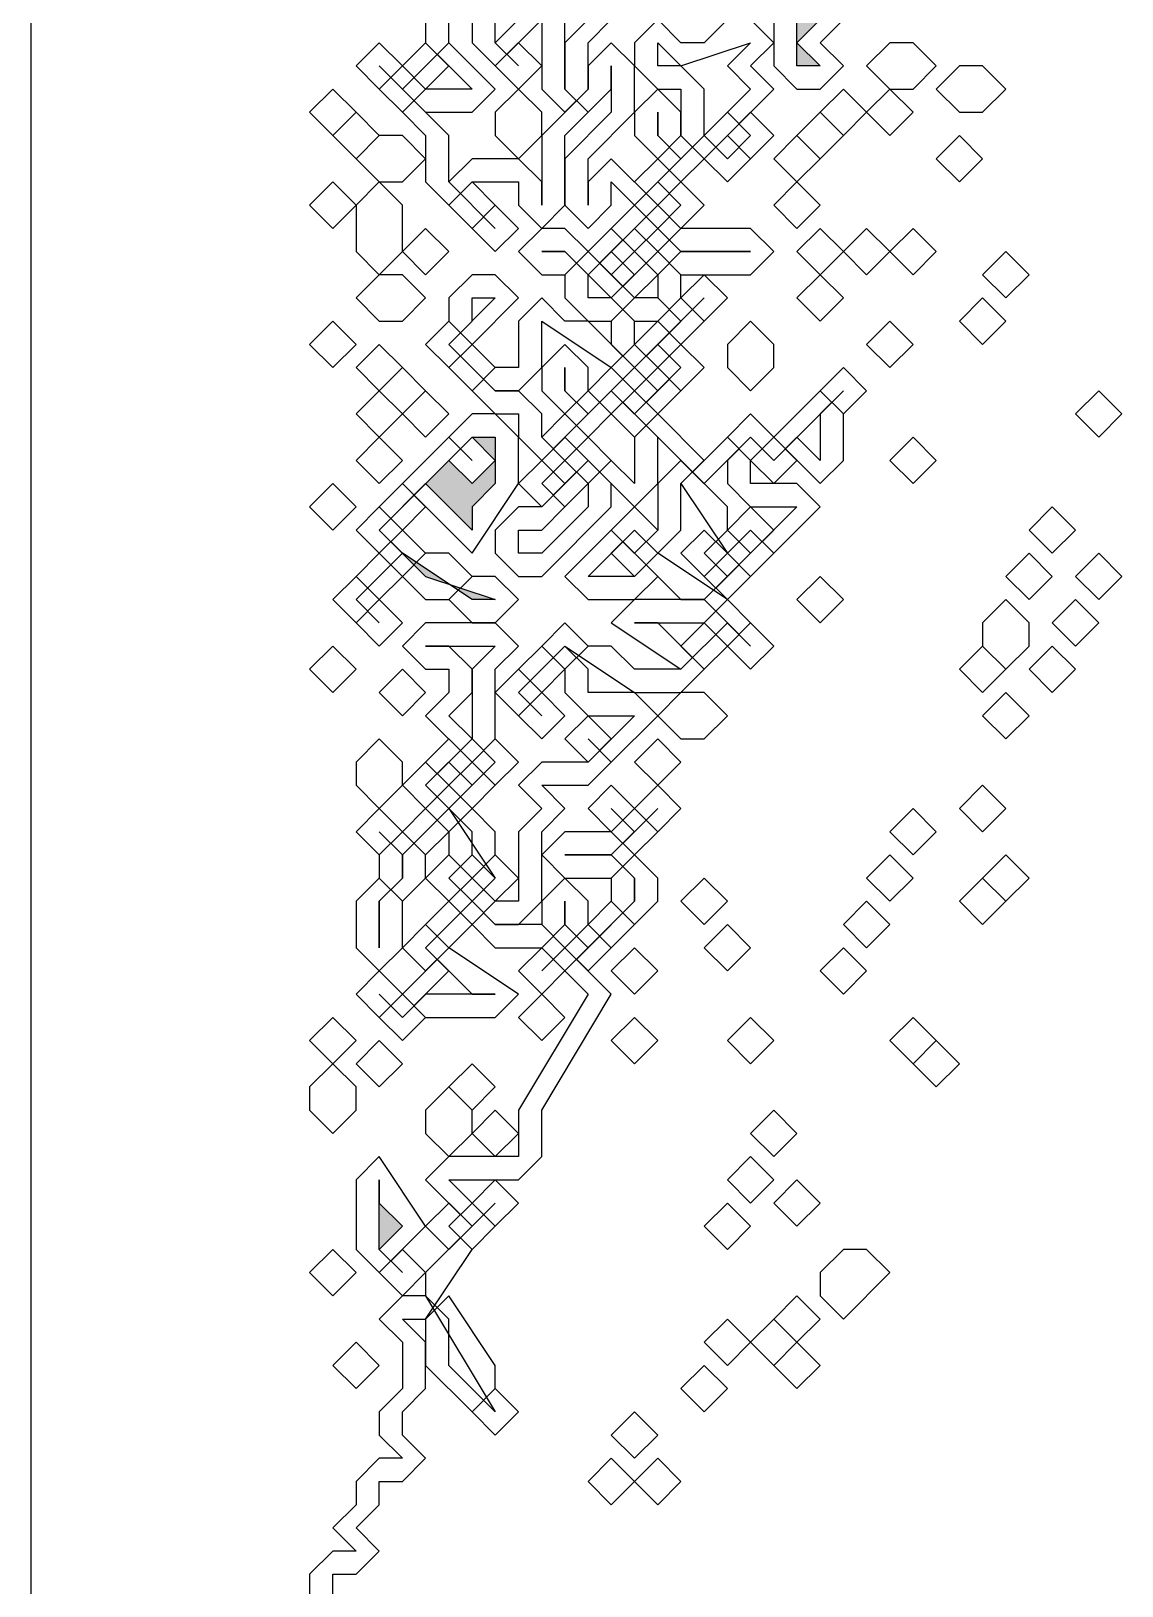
# Model space of a CAD drawing. Header units: millimetres. Extents: x 5 to 252589, y 5 to 415.
# Drawn here: x 12415.67 to 12419.58, y 109.96 to 115.54 of the extents above; entities that cross this region are included whole.
import ezdxf

# ---------------------------------------------------------------- set-up
doc = ezdxf.new("R2010")
doc.units = ezdxf.units.MM
doc.layers.add('HATCH', color=8, linetype='Continuous', lineweight=9)
doc.layers.add('OUTLINE', color=7, linetype='Continuous', lineweight=25)

msp = doc.modelspace()

# ---------------------------------------------------------------- hatches: boundary and pattern name
at = {"layer": 'HATCH', "true_color": 0x46828b}
msp.add_hatch(color=137, dxfattribs=at).paths.add_polyline_path([(12418.41667, 115.41667), (12418.41667, 115.66667), (12418.58333, 115.66667), (12418.41667, 115.5), (12418.5, 115.41667)])
at = {"layer": 'HATCH', "true_color": 0xb99e7b}
h = msp.add_hatch(color=33, dxfattribs=at)
h.paths.add_polyline_path([(12416.91667, 113.41667), (12416.83333, 113.5), (12417, 113.66667), (12416.91667, 113.75), (12417.25, 114.08333), (12417.33333, 114.08333), (12417.33333, 113.91667), (12417.25, 113.83333), (12417.25, 113.75), (12417.08333, 113.91667), (12416.91667, 113.75), (12417.08333, 113.58333), (12417.33333, 113.5), (12417.25, 113.5), (12417, 113.66667), (12416.83333, 113.5)])
h.paths.add_polyline_path([(12417.16667, 114), (12417.25, 113.91667), (12417.33333, 114), (12417.25, 114.08333)], flags=0)
msp.add_hatch(color=33, dxfattribs=at).paths.add_polyline_path([(12417, 111.08333), (12416.91667, 111.16667), (12416.91667, 111.41667), (12416.91667, 111.33333), (12417, 111.25), (12416.91667, 111.16667)])

# ---------------------------------------------------------------- linework, layer by layer
at = {"layer": 'OUTLINE', "color": 139, "true_color": 0x42544a}
for points in [[(12415.66667, 105.41667), (12415.66667, 123.91667)], [(12416.75, 108.41667), (12416.75, 110), (12416.83333, 110), (12416.91667, 110.08333), (12416.83333, 110.16667), (12416.91667, 110.25), (12416.91667, 110.33333), (12417, 110.33333), (12417.08333, 110.41667), (12417, 110.5), (12417, 110.58333), (12417.08333, 110.66667), (12417.08333, 110.83333), (12417, 110.91667), (12417.08333, 110.91667), (12417.25, 111.16667), (12417.16667, 111.25), (12417.25, 111.33333), (12417.16667, 111.41667), (12417.41667, 111.41667), (12417.5, 111.5), (12417.5, 111.66667), (12417.75, 112.08333), (12417.58333, 112.25), (12417.5, 112.16667), (12417.58333, 112.25), (12417.5, 112.33333), (12417.33333, 112.33333), (12417.25, 112.41667), (12417.08333, 112.25), (12417.25, 112.08333), (12417.33333, 112.08333), (12417.08333, 112.08333), (12417, 112), (12416.91667, 112.08333), (12417, 112), (12417.16667, 112.16667), (12417.08333, 112.25), (12417.25, 112.41667), (12417.16667, 112.5), (12417.25, 112.58333), (12417.25, 112.66667), (12417.16667, 112.75), (12417, 112.58333), (12417, 112.5), (12416.91667, 112.41667), (12416.91667, 112.25), (12416.91667, 112.41667), (12417, 112.5), (12417, 112.58333), (12416.91667, 112.66667), (12417, 112.58333), (12417.16667, 112.75), (12417.08333, 112.83333), (12417.25, 113), (12417.16667, 113.08333), (12417.25, 113.16667), (12417.25, 113.25), (12417.16667, 113.33333), (12417.08333, 113.33333), (12417.33333, 113.33333), (12417.25, 113.25), (12417.25, 113), (12417.33333, 112.91667), (12417.16667, 112.75), (12417.33333, 112.5), (12417.25, 112.41667), (12417.33333, 112.33333), (12417.41667, 112.33333), (12417.5, 112.41667), (12417.5, 112.66667), (12417.58333, 112.75), (12417.5, 112.83333), (12417.66667, 112.83333), (12417.75, 112.91667), (12417.66667, 113), (12417.75, 112.91667), (12417.91667, 113.08333), (12417.83333, 113.16667), (12417.66667, 113.16667), (12417.66667, 113.25), (12417.58333, 113.33333), (12417.41667, 113.16667), (12417.5, 113.08333), (12417.41667, 113.16667), (12417.58333, 113.33333), (12417.83333, 113.16667), (12418, 113.16667), (12418.08333, 113.25), (12417.91667, 113.41667), (12417.83333, 113.41667), (12418.08333, 113.41667), (12418.16667, 113.5), (12417.91667, 113.66667), (12417.83333, 113.58333), (12417.66667, 113.58333), (12417.83333, 113.75), (12417.91667, 113.66667), (12418, 113.75), (12418, 113.91667), (12418.08333, 114), (12417.91667, 114.16667), (12417.83333, 114.08333), (12417.83333, 113.91667), (12417.75, 114), (12417.66667, 113.91667), (12417.66667, 113.83333), (12417.5, 113.66667), (12417.41667, 113.66667), (12417.41667, 113.75), (12417.5, 113.75), (12417.58333, 113.83333), (12417.5, 113.91667), (12417.58333, 114), (12417.5, 114.08333), (12417.5, 114.16667), (12417.41667, 114.25), (12417.33333, 114.25), (12417.16667, 114.41667), (12417.25, 114.5), (12417.25, 114.58333), (12417.33333, 114.58333), (12417.16667, 114.41667), (12417.33333, 114.25), (12417.41667, 114.25), (12417.5, 114.33333), (12417.5, 114.5), (12417.75, 114.33333), (12417.83333, 114.41667), (12417.83333, 114.5), (12417.75, 114.58333), (12417.66667, 114.58333), (12417.66667, 114.66667), (12417.58333, 114.75), (12417.5, 114.75), (12417.58333, 114.75), (12417.66667, 114.66667), (12417.91667, 114.91667), (12417.75, 115.08333), (12417.66667, 115), (12417.66667, 114.91667), (12417.66667, 115.08333), (12417.83333, 115.25), (12417.83333, 115.41667), (12417.75, 115.5), (12417.66667, 115.41667), (12417.66667, 115.33333), (12417.5, 115.16667), (12417.5, 114.91667), (12417.5, 115), (12417.41667, 115.08333), (12417.25, 115.08333), (12417.16667, 115), (12417.33333, 114.83333), (12417.16667, 115), (12417.16667, 115.16667), (12416.91667, 115.41667), (12417, 115.33333), (12417.16667, 115.5), (12417.16667, 115.66667)], [(12417.66667, 115.58333), (12417.58333, 115.5), (12417.58333, 115.33333), (12417.66667, 115.25), (12417.75, 115.33333), (12417.75, 115.41667), (12417.75, 115.25), (12417.58333, 115.08333), (12417.58333, 114.91667), (12417.66667, 114.83333), (12417.75, 114.91667), (12417.75, 115), (12417.83333, 114.91667), (12418, 115.08333), (12417.91667, 115.16667), (12417.91667, 115.25), (12417.91667, 115.16667), (12418, 115.08333), (12418.08333, 115.16667), (12418.08333, 115.33333), (12418, 115.41667), (12417.91667, 115.41667), (12417.91667, 115.5), (12418, 115.41667), (12418.25, 115.5), (12418.16667, 115.41667), (12418.25, 115.33333), (12418.16667, 115.25), (12418.25, 115.16667), (12418.16667, 115.08333), (12418.08333, 115.16667), (12417.91667, 115), (12418, 114.91667), (12417.91667, 114.83333), (12418, 114.75), (12418.25, 114.75), (12418, 114.75), (12417.91667, 114.66667), (12417.91667, 114.58333), (12418, 114.5), (12418.08333, 114.58333), (12417.91667, 114.41667), (12418, 114.33333), (12417.83333, 114.16667), (12418.08333, 113.91667), (12418.25, 114.08333), (12418.33333, 114), (12418.58333, 114.25), (12418.5, 114.16667), (12418.5, 114), (12418.41667, 114.08333), (12418.33333, 114), (12418.25, 114.08333), (12418.16667, 114), (12418.16667, 113.91667), (12418.25, 113.83333), (12418.41667, 113.83333), (12418.08333, 113.5), (12418.25, 113.33333), (12418.16667, 113.41667), (12418, 113.25), (12417.83333, 113.25), (12417.75, 113.33333), (12417.66667, 113.33333), (12417.58333, 113.25), (12417.58333, 113.16667), (12417.66667, 113.08333), (12417.83333, 113.08333), (12417.66667, 112.91667), (12417.5, 112.91667), (12417.41667, 112.83333), (12417.5, 112.75), (12417.41667, 112.66667), (12417.41667, 112.41667), (12417.33333, 112.41667), (12417.25, 112.33333), (12417.33333, 112.25), (12417.5, 112.25), (12417.58333, 112.33333), (12417.58333, 112.41667), (12417.58333, 112.33333), (12417.66667, 112.25), (12417.83333, 112.41667), (12417.83333, 112.5), (12417.75, 112.58333), (12417.58333, 112.58333), (12417.75, 112.58333), (12417.83333, 112.66667), (12417.75, 112.75), (12417.83333, 112.66667), (12417.91667, 112.75), (12417.75, 112.58333), (12417.83333, 112.5), (12417.83333, 112.41667), (12417.58333, 112.16667), (12417.66667, 112.08333), (12417.41667, 111.66667), (12417.41667, 111.5), (12417.16667, 111.5), (12417.08333, 111.41667), (12417.25, 111.25), (12417.33333, 111.33333), (12417.08333, 111.08333), (12417.08333, 111), (12417.33333, 110.58333), (12417.16667, 110.75), (12417.16667, 110.91667), (12417.08333, 111), (12417, 111), (12416.91667, 110.91667), (12417, 110.83333), (12417, 110.66667), (12416.91667, 110.58333), (12416.91667, 110.5), (12417, 110.41667), (12416.91667, 110.41667), (12416.83333, 110.33333), (12416.83333, 110.25), (12416.75, 110.16667), (12416.83333, 110.08333), (12416.75, 110.08333), (12416.66667, 110), (12416.66667, 108.41667)]]:
    msp.add_lwpolyline(points, dxfattribs=at)
for points in [[(12417.58333, 115.25), (12417.66667, 115.33333), (12417.66667, 115.5), (12417.75, 115.58333), (12417.75, 115.66667), (12417.58333, 115.83333), (12417.41667, 115.66667), (12417.5, 115.58333), (12417.5, 115.33333)], [(12417.5, 114.83333), (12417.58333, 114.91667), (12417.58333, 115.16667), (12417.66667, 115.25), (12417.58333, 115.33333), (12417.58333, 115.58333), (12417.5, 115.66667), (12417.33333, 115.5), (12417.41667, 115.41667), (12417.33333, 115.5), (12417.33333, 115.58333), (12417.16667, 115.75), (12417.08333, 115.66667), (12417.08333, 115.5), (12417.25, 115.33333), (12417.08333, 115.33333), (12417, 115.25), (12417.08333, 115.16667), (12417.08333, 115), (12417.16667, 114.91667), (12417.25, 115), (12417.41667, 115), (12417.41667, 114.91667)], [(12418.33333, 115.41667), (12418.41667, 115.33333), (12418.5, 115.33333), (12418.58333, 115.41667), (12418.5, 115.5), (12418.66667, 115.66667), (12418.58333, 115.75), (12418.41667, 115.75), (12418.33333, 115.66667)], [(12417.25, 115.5), (12417.33333, 115.41667), (12417.5, 115.58333), (12417.41667, 115.66667), (12417.33333, 115.66667), (12417.25, 115.58333)], [(12418.41667, 115.41667), (12418.41667, 115.66667), (12418.58333, 115.66667), (12418.41667, 115.5), (12418.5, 115.41667)], [(12418.08333, 115.08333), (12418.33333, 115.33333), (12418.25, 115.41667), (12418.33333, 115.5), (12418.25, 115.58333), (12418.16667, 115.58333), (12418.08333, 115.5), (12418, 115.5), (12417.91667, 115.58333), (12417.83333, 115.5), (12417.83333, 115.41667), (12417.91667, 115.33333), (12418, 115.33333), (12418, 115.16667)], [(12416.83333, 115.41667), (12416.91667, 115.33333), (12417, 115.41667), (12416.91667, 115.5)], [(12417, 115.33333), (12417.08333, 115.25), (12417.25, 115.25), (12417.33333, 115.33333), (12417.16667, 115.5)], [(12417, 115.41667), (12417.08333, 115.33333), (12417.16667, 115.41667), (12417.08333, 115.5)], [(12417.33333, 115.41667), (12417.41667, 115.33333), (12417.5, 115.41667), (12417.41667, 115.5)], [(12418.66667, 115.41667), (12418.75, 115.33333), (12418.83333, 115.33333), (12418.91667, 115.41667), (12418.83333, 115.5), (12418.75, 115.5)], [(12416.91667, 115.33333), (12417, 115.25), (12417.08333, 115.33333), (12417, 115.41667)], [(12418.91667, 115.33333), (12419, 115.25), (12419.08333, 115.25), (12419.16667, 115.33333), (12419.08333, 115.41667), (12419, 115.41667)], [(12416.66667, 115.25), (12416.75, 115.16667), (12416.83333, 115.25), (12416.75, 115.33333)], [(12417.33333, 115.16667), (12417.41667, 115.08333), (12417.5, 115.16667), (12417.5, 115.25), (12417.41667, 115.33333), (12417.33333, 115.25)], [(12417.83333, 115.16667), (12417.91667, 115.08333), (12418, 115.16667), (12418, 115.25), (12417.91667, 115.33333), (12417.83333, 115.25)], [(12418.5, 115.25), (12418.58333, 115.16667), (12418.66667, 115.25), (12418.58333, 115.33333)], [(12418.66667, 115.25), (12418.75, 115.16667), (12418.83333, 115.25), (12418.75, 115.33333)], [(12416.75, 115.16667), (12416.83333, 115.08333), (12416.91667, 115.16667), (12416.83333, 115.25)], [(12418.08333, 115.16667), (12418.16667, 115.08333), (12418.25, 115.16667), (12418.16667, 115.25)], [(12418.16667, 115.16667), (12418.25, 115.08333), (12418.33333, 115.16667), (12418.25, 115.25)], [(12418.41667, 115.16667), (12418.5, 115.08333), (12418.58333, 115.16667), (12418.5, 115.25)], [(12416.83333, 115.08333), (12416.91667, 115), (12417, 115), (12417.08333, 115.08333), (12417, 115.16667), (12416.91667, 115.16667)], [(12417.91667, 115.08333), (12418, 115), (12418.08333, 115.08333), (12418, 115.16667)], [(12418.08333, 115.08333), (12418.16667, 115), (12418.25, 115.08333), (12418.16667, 115.16667)], [(12418.33333, 115.08333), (12418.41667, 115), (12418.5, 115.08333), (12418.41667, 115.16667)], [(12418.91667, 115.08333), (12419, 115), (12419.08333, 115.08333), (12419, 115.16667)], [(12417.83333, 115), (12417.91667, 114.91667), (12418, 115), (12417.91667, 115.08333)], [(12416.66667, 114.91667), (12416.75, 114.83333), (12416.83333, 114.91667), (12416.75, 115)], [(12416.91667, 114.66667), (12417, 114.75), (12417, 114.91667), (12416.91667, 115), (12416.83333, 114.91667), (12416.83333, 114.75)], [(12417.16667, 114.91667), (12417.25, 114.83333), (12417.33333, 114.91667), (12417.25, 115)], [(12417.83333, 114.91667), (12417.91667, 114.83333), (12418, 114.91667), (12417.91667, 115)], [(12417.91667, 114.91667), (12418, 114.83333), (12418.08333, 114.91667), (12418, 115)], [(12418.33333, 114.91667), (12418.41667, 114.83333), (12418.5, 114.91667), (12418.41667, 115)], [(12417.25, 114.83333), (12417.33333, 114.75), (12417.41667, 114.83333), (12417.33333, 114.91667)], [(12417.75, 114.83333), (12417.83333, 114.75), (12417.91667, 114.83333), (12417.83333, 114.91667)], [(12417.83333, 114.83333), (12417.91667, 114.75), (12418, 114.83333), (12417.91667, 114.91667)], [(12417, 114.75), (12417.08333, 114.66667), (12417.16667, 114.75), (12417.08333, 114.83333)], [(12417.41667, 114.75), (12417.5, 114.66667), (12417.58333, 114.66667), (12417.66667, 114.75), (12417.58333, 114.83333), (12417.5, 114.83333)], [(12417.66667, 114.75), (12417.75, 114.66667), (12417.83333, 114.75), (12417.75, 114.83333)], [(12417.75, 114.75), (12417.83333, 114.66667), (12417.91667, 114.75), (12417.83333, 114.83333)], [(12417.83333, 114.75), (12417.91667, 114.66667), (12418, 114.75), (12417.91667, 114.83333)], [(12417.91667, 114.75), (12418, 114.66667), (12418.25, 114.66667), (12418.33333, 114.75), (12418.25, 114.83333), (12418, 114.83333)], [(12418.41667, 114.75), (12418.5, 114.66667), (12418.58333, 114.75), (12418.5, 114.83333)], [(12418.58333, 114.75), (12418.66667, 114.66667), (12418.75, 114.75), (12418.66667, 114.83333)], [(12418.75, 114.75), (12418.83333, 114.66667), (12418.91667, 114.75), (12418.83333, 114.83333)], [(12417.58333, 114.66667), (12417.58333, 114.58333), (12417.66667, 114.5), (12417.75, 114.5), (12417.83333, 114.58333), (12417.66667, 114.75)], [(12417.66667, 114.66667), (12417.75, 114.58333), (12417.83333, 114.66667), (12417.75, 114.75)], [(12417.75, 114.58333), (12417.83333, 114.5), (12417.91667, 114.5), (12418, 114.58333), (12418, 114.66667), (12417.91667, 114.75)], [(12417.75, 114.66667), (12417.83333, 114.58333), (12417.91667, 114.66667), (12417.83333, 114.75)], [(12419.08333, 114.66667), (12419.16667, 114.58333), (12419.25, 114.66667), (12419.16667, 114.75)], [(12416.83333, 114.58333), (12416.91667, 114.5), (12417, 114.5), (12417.08333, 114.58333), (12417, 114.66667), (12416.91667, 114.66667)], [(12417.16667, 114.5), (12417.25, 114.41667), (12417.41667, 114.58333), (12417.33333, 114.66667), (12417.25, 114.66667), (12417.16667, 114.58333)], [(12418, 114.58333), (12418.08333, 114.5), (12418.16667, 114.58333), (12418.08333, 114.66667)], [(12418.41667, 114.58333), (12418.5, 114.5), (12418.58333, 114.58333), (12418.5, 114.66667)], [(12417.5, 114), (12417.66667, 114.16667), (12417.58333, 114.25), (12417.58333, 114.33333), (12417.58333, 114.25), (12417.66667, 114.16667), (12417.83333, 114.33333), (12417.66667, 114.5), (12417.58333, 114.5), (12417.5, 114.58333), (12417.41667, 114.5), (12417.41667, 114.33333), (12417.33333, 114.33333), (12417.25, 114.25), (12417.33333, 114.16667), (12417.41667, 114.16667), (12417.41667, 114.08333)], [(12417.75, 114.41667), (12417.83333, 114.33333), (12418, 114.5), (12417.91667, 114.58333), (12417.83333, 114.58333), (12417.75, 114.5)], [(12417.91667, 114.5), (12418, 114.41667), (12418.08333, 114.5), (12418, 114.58333)], [(12419, 114.5), (12419.08333, 114.41667), (12419.16667, 114.5), (12419.08333, 114.58333)], [(12416.66667, 114.41667), (12416.75, 114.33333), (12416.83333, 114.41667), (12416.75, 114.5)], [(12417.08333, 114.41667), (12417.16667, 114.33333), (12417.25, 114.41667), (12417.16667, 114.5)], [(12417.83333, 114.41667), (12417.91667, 114.33333), (12418, 114.41667), (12417.91667, 114.5)], [(12418.16667, 114.33333), (12418.25, 114.25), (12418.33333, 114.33333), (12418.33333, 114.41667), (12418.25, 114.5), (12418.16667, 114.41667)], [(12418.66667, 114.41667), (12418.75, 114.33333), (12418.83333, 114.41667), (12418.75, 114.5)], [(12416.83333, 114.33333), (12416.91667, 114.25), (12417, 114.33333), (12416.91667, 114.41667)], [(12417.16667, 114.33333), (12417.25, 114.25), (12417.33333, 114.33333), (12417.25, 114.41667)], [(12417.5, 114.25), (12417.58333, 114.16667), (12417.66667, 114.25), (12417.66667, 114.33333), (12417.58333, 114.41667), (12417.5, 114.33333)], [(12417.75, 114.33333), (12417.83333, 114.25), (12417.91667, 114.33333), (12417.83333, 114.41667)], [(12417.83333, 114.33333), (12417.91667, 114.25), (12418, 114.33333), (12417.91667, 114.41667)], [(12417.91667, 114.33333), (12418, 114.25), (12418.08333, 114.33333), (12418, 114.41667)], [(12416.91667, 114.25), (12417, 114.16667), (12417.08333, 114.25), (12417, 114.33333)], [(12417.66667, 114.25), (12417.75, 114.16667), (12417.83333, 114.25), (12417.75, 114.33333)], [(12417.75, 114.25), (12417.83333, 114.16667), (12417.91667, 114.25), (12417.83333, 114.33333)], [(12417.83333, 114.25), (12417.91667, 114.16667), (12418, 114.25), (12417.91667, 114.33333)], [(12418.5, 114.25), (12418.58333, 114.16667), (12418.66667, 114.25), (12418.58333, 114.33333)], [(12416.83333, 114.16667), (12416.91667, 114.08333), (12417, 114.16667), (12416.91667, 114.25)], [(12417, 114.16667), (12417.08333, 114.08333), (12417.16667, 114.16667), (12417.08333, 114.25)], [(12417.58333, 114.16667), (12417.66667, 114.08333), (12417.75, 114.16667), (12417.66667, 114.25)], [(12417.83333, 113.83333), (12417.91667, 113.91667), (12417.91667, 114.08333), (12417.75, 114.25), (12417.58333, 114.08333)], [(12417.75, 114.16667), (12417.83333, 114.08333), (12417.91667, 114.16667), (12417.83333, 114.25)], [(12418.5, 113.91667), (12418.58333, 114), (12418.58333, 114.16667), (12418.5, 114.25), (12418.33333, 114.08333)], [(12419.41667, 114.16667), (12419.5, 114.08333), (12419.58333, 114.16667), (12419.5, 114.25)], [(12417.25, 113.66667), (12417.41667, 113.91667), (12417.41667, 114.08333), (12417.33333, 114.16667), (12417.25, 114.16667), (12417.16667, 114.08333), (12417.25, 114), (12417.16667, 114.08333), (12417, 113.91667)], [(12417.5, 114.08333), (12417.58333, 114), (12417.66667, 114.08333), (12417.58333, 114.16667)], [(12418.16667, 114.08333), (12418.25, 114), (12418.33333, 114.08333), (12418.25, 114.16667)], [(12416.91667, 113.41667), (12416.83333, 113.5), (12417, 113.66667), (12416.91667, 113.75), (12417.25, 114.08333), (12417.33333, 114.08333), (12417.33333, 113.91667), (12417.25, 113.83333), (12417.25, 113.75), (12417.08333, 113.91667), (12416.91667, 113.75), (12417.08333, 113.58333), (12417.33333, 113.5), (12417.25, 113.5), (12417, 113.66667), (12416.83333, 113.5)], [(12416.83333, 114), (12416.91667, 113.91667), (12417, 114), (12416.91667, 114.08333)], [(12417.16667, 114), (12417.25, 113.91667), (12417.33333, 114), (12417.25, 114.08333)], [(12417.5, 114), (12417.58333, 113.91667), (12417.66667, 114), (12417.58333, 114.08333)], [(12417.58333, 114), (12417.66667, 113.91667), (12417.75, 114), (12417.66667, 114.08333)], [(12418, 113.91667), (12418.16667, 113.66667), (12418.25, 113.75), (12418.33333, 113.66667), (12418.5, 113.83333), (12418.41667, 113.91667), (12418.25, 113.91667), (12418.25, 114), (12418.16667, 114.08333)], [(12418.25, 114), (12418.33333, 113.91667), (12418.41667, 114), (12418.33333, 114.08333)], [(12418.75, 114), (12418.83333, 113.91667), (12418.91667, 114), (12418.83333, 114.08333)], [(12417.33333, 113.66667), (12417.41667, 113.58333), (12417.5, 113.58333), (12417.75, 113.83333), (12417.75, 113.91667), (12417.66667, 114), (12417.5, 113.83333), (12417.41667, 113.83333), (12417.33333, 113.75)], [(12417.41667, 113.91667), (12417.5, 113.83333), (12417.58333, 113.91667), (12417.5, 114)], [(12417.5, 113.91667), (12417.58333, 113.83333), (12417.66667, 113.91667), (12417.58333, 114)], [(12418.08333, 113.5), (12418.16667, 113.58333), (12418.08333, 113.66667), (12418.16667, 113.75), (12418.16667, 113.83333), (12418, 114), (12417.91667, 113.91667), (12417.91667, 113.75), (12417.83333, 113.66667), (12418, 113.5)], [(12416.66667, 113.83333), (12416.75, 113.75), (12416.83333, 113.83333), (12416.75, 113.91667)], [(12416.91667, 113.83333), (12417, 113.75), (12417.08333, 113.83333), (12417, 113.91667)], [(12416.83333, 113.75), (12416.91667, 113.66667), (12417, 113.75), (12416.91667, 113.83333)], [(12417.75, 113.75), (12417.83333, 113.66667), (12417.91667, 113.75), (12417.83333, 113.83333)], [(12418.16667, 113.75), (12418.25, 113.66667), (12418.33333, 113.75), (12418.25, 113.83333)], [(12419.25, 113.75), (12419.33333, 113.66667), (12419.41667, 113.75), (12419.33333, 113.83333)], [(12416.91667, 113.66667), (12417, 113.58333), (12417.08333, 113.66667), (12417, 113.75)], [(12417.58333, 113.58333), (12417.66667, 113.5), (12417.83333, 113.5), (12417.91667, 113.58333), (12417.75, 113.75)], [(12417.75, 113.66667), (12417.83333, 113.58333), (12417.91667, 113.66667), (12417.83333, 113.75)], [(12418, 113.66667), (12418.08333, 113.58333), (12418.16667, 113.66667), (12418.08333, 113.75)], [(12418.08333, 113.66667), (12418.16667, 113.58333), (12418.25, 113.66667), (12418.16667, 113.75)], [(12418.16667, 113.66667), (12418.25, 113.58333), (12418.33333, 113.66667), (12418.25, 113.75)], [(12416.83333, 113.58333), (12416.91667, 113.5), (12417, 113.58333), (12416.91667, 113.66667)], [(12417, 113.58333), (12417.08333, 113.5), (12417.16667, 113.5), (12417.25, 113.58333), (12417.16667, 113.66667), (12417.08333, 113.66667)], [(12418.08333, 113.58333), (12418.16667, 113.5), (12418.25, 113.58333), (12418.16667, 113.66667)], [(12419.16667, 113.58333), (12419.25, 113.5), (12419.33333, 113.58333), (12419.25, 113.66667)], [(12419.41667, 113.58333), (12419.5, 113.5), (12419.58333, 113.58333), (12419.5, 113.66667)], [(12416.75, 113.5), (12416.83333, 113.41667), (12416.91667, 113.5), (12416.83333, 113.58333)], [(12417.16667, 113.5), (12417.25, 113.41667), (12417.33333, 113.41667), (12417.41667, 113.5), (12417.33333, 113.58333), (12417.25, 113.58333)], [(12418.41667, 113.5), (12418.5, 113.41667), (12418.58333, 113.5), (12418.5, 113.58333)], [(12416.83333, 113.41667), (12416.91667, 113.33333), (12417, 113.41667), (12416.91667, 113.5)], [(12417.75, 113.41667), (12418, 113.25), (12418.16667, 113.41667), (12418.08333, 113.5), (12417.83333, 113.5)], [(12418.08333, 113.41667), (12418.16667, 113.33333), (12418.25, 113.41667), (12418.16667, 113.5)], [(12419.08333, 113.33333), (12419.16667, 113.25), (12419.25, 113.33333), (12419.25, 113.41667), (12419.16667, 113.5), (12419.08333, 113.41667)], [(12419.33333, 113.41667), (12419.41667, 113.33333), (12419.5, 113.41667), (12419.41667, 113.5)], [(12417.25, 112.91667), (12417.33333, 113), (12417.33333, 113.25), (12417.41667, 113.33333), (12417.33333, 113.41667), (12417.08333, 113.41667), (12417, 113.33333), (12417.08333, 113.25), (12417.16667, 113.25), (12417.16667, 113.16667), (12417.08333, 113.08333)], [(12417.5, 113.33333), (12417.58333, 113.25), (12417.66667, 113.33333), (12417.58333, 113.41667)], [(12418, 113.33333), (12418.08333, 113.25), (12418.16667, 113.33333), (12418.08333, 113.41667)], [(12418.16667, 113.33333), (12418.25, 113.25), (12418.33333, 113.33333), (12418.25, 113.41667)], [(12416.66667, 113.25), (12416.75, 113.16667), (12416.83333, 113.25), (12416.75, 113.33333)], [(12417.41667, 113.25), (12417.5, 113.16667), (12417.58333, 113.25), (12417.5, 113.33333)], [(12419, 113.25), (12419.08333, 113.16667), (12419.16667, 113.25), (12419.08333, 113.33333)], [(12419.25, 113.25), (12419.33333, 113.16667), (12419.41667, 113.25), (12419.33333, 113.33333)], [(12416.91667, 113.16667), (12417, 113.08333), (12417.08333, 113.16667), (12417, 113.25)], [(12417.33333, 113.16667), (12417.41667, 113.08333), (12417.5, 113.16667), (12417.41667, 113.25)], [(12417.41667, 113.08333), (12417.5, 113), (12417.58333, 113.08333), (12417.5, 113.16667)], [(12417.91667, 113.08333), (12418, 113), (12418.08333, 113), (12418.16667, 113.08333), (12418.08333, 113.16667), (12418, 113.16667)], [(12419.08333, 113.08333), (12419.16667, 113), (12419.25, 113.08333), (12419.16667, 113.16667)], [(12417.58333, 113), (12417.66667, 112.91667), (12417.75, 113), (12417.66667, 113.08333)], [(12416.83333, 112.83333), (12416.91667, 112.75), (12417, 112.83333), (12417, 112.91667), (12416.91667, 113), (12416.83333, 112.91667)], [(12417.08333, 112.91667), (12417.16667, 112.83333), (12417.25, 112.91667), (12417.16667, 113)], [(12417.16667, 112.91667), (12417.25, 112.83333), (12417.33333, 112.91667), (12417.25, 113)], [(12417.25, 112.91667), (12417.33333, 112.83333), (12417.41667, 112.91667), (12417.33333, 113)], [(12417.83333, 112.91667), (12417.91667, 112.83333), (12418, 112.91667), (12417.91667, 113)], [(12417, 112.83333), (12417.08333, 112.75), (12417.16667, 112.83333), (12417.08333, 112.91667)], [(12417.08333, 112.83333), (12417.16667, 112.75), (12417.25, 112.83333), (12417.16667, 112.91667)], [(12417.16667, 112.83333), (12417.25, 112.75), (12417.33333, 112.83333), (12417.25, 112.91667)], [(12417.08333, 112.75), (12417.16667, 112.66667), (12417.25, 112.75), (12417.16667, 112.83333)], [(12417.66667, 112.75), (12417.75, 112.66667), (12417.83333, 112.75), (12417.75, 112.83333)], [(12417.83333, 112.75), (12417.91667, 112.66667), (12418, 112.75), (12417.91667, 112.83333)], [(12419, 112.75), (12419.08333, 112.66667), (12419.16667, 112.75), (12419.08333, 112.83333)], [(12416.83333, 112.66667), (12416.91667, 112.58333), (12417, 112.66667), (12416.91667, 112.75)], [(12417, 112.66667), (12417.08333, 112.58333), (12417.16667, 112.66667), (12417.08333, 112.75)], [(12417.16667, 112.58333), (12417.25, 112.5), (12417.33333, 112.58333), (12417.33333, 112.66667), (12417.25, 112.75), (12417.16667, 112.66667)], [(12417.75, 112.66667), (12417.83333, 112.58333), (12417.91667, 112.66667), (12417.83333, 112.75)], [(12418.75, 112.66667), (12418.83333, 112.58333), (12418.91667, 112.66667), (12418.83333, 112.75)], [(12416.91667, 112.5), (12417, 112.41667), (12417.08333, 112.5), (12417.08333, 112.58333), (12417, 112.66667), (12416.91667, 112.58333)], [(12417.5, 112.58333), (12417.58333, 112.5), (12417.75, 112.5), (12417.83333, 112.58333), (12417.75, 112.66667), (12417.58333, 112.66667)], [(12417.08333, 112.5), (12417.16667, 112.41667), (12417.25, 112.5), (12417.16667, 112.58333)], [(12417.16667, 112.5), (12417.25, 112.41667), (12417.33333, 112.5), (12417.25, 112.58333)], [(12417.25, 112.5), (12417.33333, 112.41667), (12417.41667, 112.5), (12417.33333, 112.58333)], [(12417.75, 112.41667), (12417.83333, 112.33333), (12417.91667, 112.41667), (12417.91667, 112.5), (12417.83333, 112.58333), (12417.75, 112.5)], [(12418.66667, 112.5), (12418.75, 112.41667), (12418.83333, 112.5), (12418.75, 112.58333)], [(12419.08333, 112.5), (12419.16667, 112.41667), (12419.25, 112.5), (12419.16667, 112.58333)], [(12416.91667, 112.16667), (12417, 112.25), (12417, 112.41667), (12416.91667, 112.5), (12416.83333, 112.41667), (12416.83333, 112.25)], [(12417.16667, 112.41667), (12417.25, 112.33333), (12417.33333, 112.41667), (12417.25, 112.5)], [(12417.5, 112.33333), (12417.58333, 112.25), (12417.66667, 112.33333), (12417.66667, 112.41667), (12417.58333, 112.5), (12417.5, 112.41667)], [(12418, 112.41667), (12418.08333, 112.33333), (12418.16667, 112.41667), (12418.08333, 112.5)], [(12419, 112.41667), (12419.08333, 112.33333), (12419.16667, 112.41667), (12419.08333, 112.5)], [(12417.08333, 112.33333), (12417.16667, 112.25), (12417.25, 112.33333), (12417.16667, 112.41667)], [(12417.66667, 112.33333), (12417.75, 112.25), (12417.83333, 112.33333), (12417.75, 112.41667)], [(12418.58333, 112.33333), (12418.66667, 112.25), (12418.75, 112.33333), (12418.66667, 112.41667)], [(12417, 112.25), (12417.08333, 112.16667), (12417.16667, 112.25), (12417.08333, 112.33333)], [(12417.5, 112.25), (12417.58333, 112.16667), (12417.66667, 112.25), (12417.58333, 112.33333)], [(12417.58333, 112.25), (12417.66667, 112.16667), (12417.75, 112.25), (12417.66667, 112.33333)], [(12418.08333, 112.25), (12418.16667, 112.16667), (12418.25, 112.25), (12418.16667, 112.33333)], [(12417, 112.08333), (12417.08333, 112), (12417.33333, 112), (12417.41667, 112.08333), (12417.16667, 112.25)], [(12417.41667, 112.16667), (12417.5, 112.08333), (12417.58333, 112.16667), (12417.5, 112.25)], [(12417.75, 112.16667), (12417.83333, 112.08333), (12417.91667, 112.16667), (12417.83333, 112.25)], [(12418.5, 112.16667), (12418.58333, 112.08333), (12418.66667, 112.16667), (12418.58333, 112.25)], [(12416.83333, 112.08333), (12416.91667, 112), (12417, 112.08333), (12416.91667, 112.16667)], [(12416.91667, 112), (12417, 111.91667), (12417.08333, 112), (12417, 112.08333)], [(12417.41667, 112), (12417.5, 111.91667), (12417.58333, 112), (12417.5, 112.08333)], [(12416.66667, 111.91667), (12416.75, 111.83333), (12416.83333, 111.91667), (12416.75, 112)], [(12417.75, 111.91667), (12417.83333, 111.83333), (12417.91667, 111.91667), (12417.83333, 112)], [(12418.16667, 111.91667), (12418.25, 111.83333), (12418.33333, 111.91667), (12418.25, 112)], [(12418.75, 111.91667), (12418.83333, 111.83333), (12418.91667, 111.91667), (12418.83333, 112)], [(12416.83333, 111.83333), (12416.91667, 111.75), (12417, 111.83333), (12416.91667, 111.91667)], [(12418.83333, 111.83333), (12418.91667, 111.75), (12419, 111.83333), (12418.91667, 111.91667)], [(12416.66667, 111.66667), (12416.75, 111.58333), (12416.83333, 111.66667), (12416.83333, 111.75), (12416.75, 111.83333), (12416.66667, 111.75)], [(12417.16667, 111.75), (12417.25, 111.66667), (12417.33333, 111.75), (12417.25, 111.83333)], [(12417.08333, 111.58333), (12417.16667, 111.5), (12417.25, 111.58333), (12417.25, 111.66667), (12417.16667, 111.75), (12417.08333, 111.66667)], [(12417.25, 111.58333), (12417.33333, 111.5), (12417.41667, 111.58333), (12417.33333, 111.66667)], [(12418.25, 111.58333), (12418.33333, 111.5), (12418.41667, 111.58333), (12418.33333, 111.66667)], [(12416.91667, 111.08333), (12417.08333, 111.25), (12416.91667, 111.5), (12416.83333, 111.41667), (12416.83333, 111.16667)], [(12418.16667, 111.41667), (12418.25, 111.33333), (12418.33333, 111.41667), (12418.25, 111.5)], [(12417, 111.08333), (12416.91667, 111.16667), (12416.91667, 111.41667), (12416.91667, 111.33333), (12417, 111.25), (12416.91667, 111.16667)], [(12417.25, 111.33333), (12417.33333, 111.25), (12417.41667, 111.33333), (12417.33333, 111.41667)], [(12418.33333, 111.33333), (12418.41667, 111.25), (12418.5, 111.33333), (12418.41667, 111.41667)], [(12417.08333, 111.25), (12417.16667, 111.16667), (12417.25, 111.25), (12417.16667, 111.33333)], [(12417.16667, 111.25), (12417.25, 111.16667), (12417.33333, 111.25), (12417.25, 111.33333)], [(12418.08333, 111.25), (12418.16667, 111.16667), (12418.25, 111.25), (12418.16667, 111.33333)], [(12416.66667, 111.08333), (12416.75, 111), (12416.83333, 111.08333), (12416.75, 111.16667)], [(12416.91667, 111.08333), (12417, 111), (12417.08333, 111.08333), (12417, 111.16667)], [(12418.5, 111), (12418.58333, 110.91667), (12418.75, 111.08333), (12418.66667, 111.16667), (12418.58333, 111.16667), (12418.5, 111.08333)], [(12417.25, 110.58333), (12417.33333, 110.66667), (12417.33333, 110.75), (12417.16667, 111), (12417.08333, 110.91667), (12417.08333, 110.75)], [(12418.33333, 110.91667), (12418.41667, 110.83333), (12418.5, 110.91667), (12418.41667, 111)], [(12418.08333, 110.83333), (12418.16667, 110.75), (12418.25, 110.83333), (12418.16667, 110.91667)], [(12418.25, 110.83333), (12418.33333, 110.75), (12418.41667, 110.83333), (12418.33333, 110.91667)], [(12416.75, 110.75), (12416.83333, 110.66667), (12416.91667, 110.75), (12416.83333, 110.83333)], [(12418.33333, 110.75), (12418.41667, 110.66667), (12418.5, 110.75), (12418.41667, 110.83333)], [(12418, 110.66667), (12418.08333, 110.58333), (12418.16667, 110.66667), (12418.08333, 110.75)], [(12417.25, 110.58333), (12417.33333, 110.5), (12417.41667, 110.58333), (12417.33333, 110.66667)], [(12417.75, 110.5), (12417.83333, 110.41667), (12417.91667, 110.5), (12417.83333, 110.58333)], [(12417.66667, 110.33333), (12417.75, 110.25), (12417.83333, 110.33333), (12417.75, 110.41667)], [(12417.83333, 110.33333), (12417.91667, 110.25), (12418, 110.33333), (12417.91667, 110.41667)]]:
    msp.add_lwpolyline(points, close=True, dxfattribs=at)

doc.saveas('drawing.dxf')
